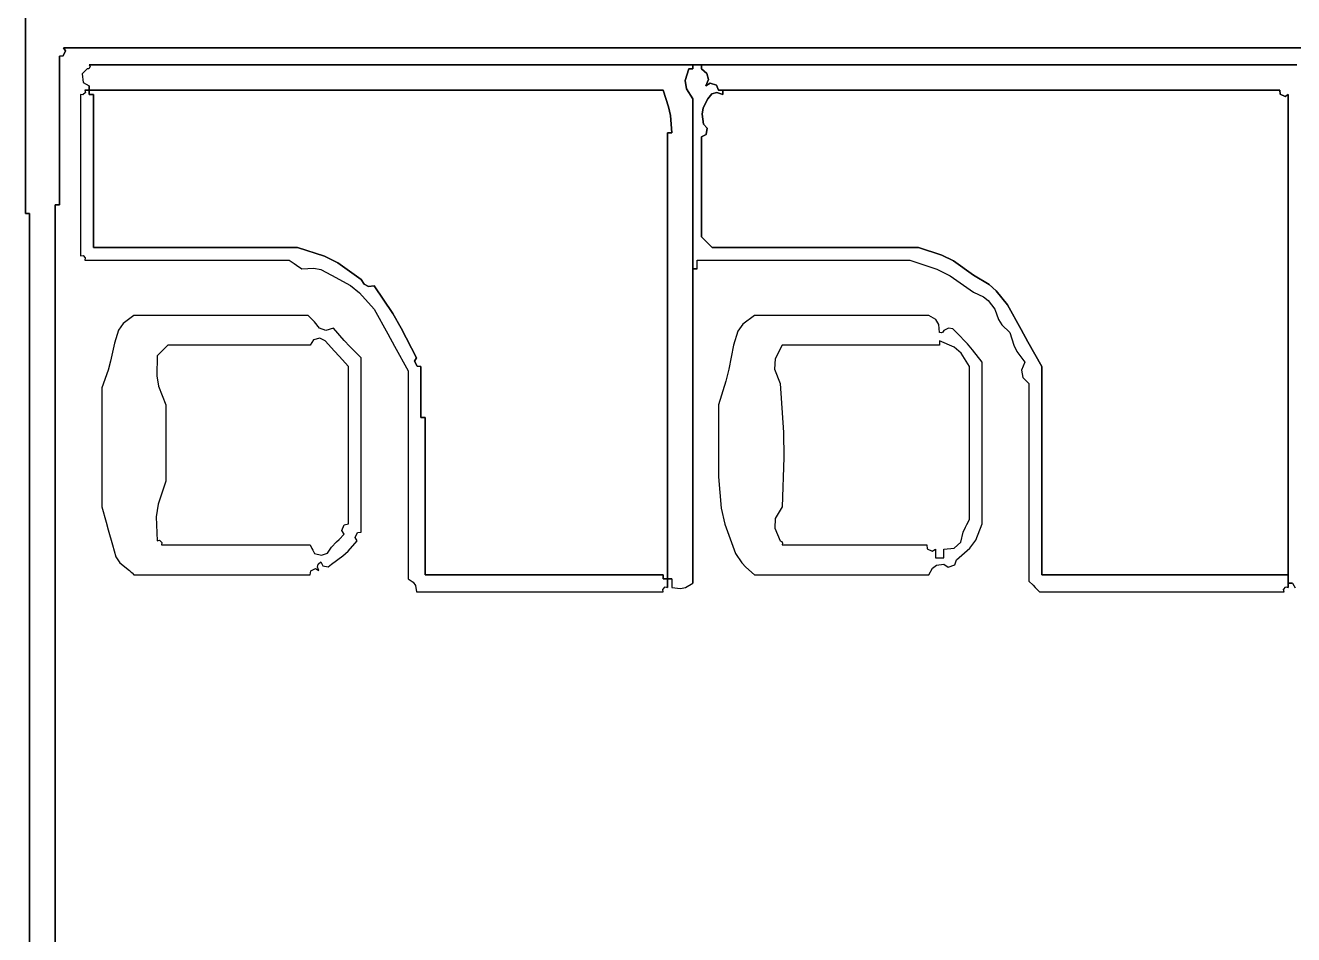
# Model space of a CAD drawing. Extents: x 0 to 5.85, y 0 to 5.4.
# Drawn here: x 1.954 to 2.948, y 2.962 to 3.675 of the extents above; entities that cross this region are included whole.
import ezdxf

# ---------------------------------------------------------------- set-up
doc = ezdxf.new("R2010")
doc.units = 0
doc.header["$LTSCALE"] = 0.40404
doc.layers.get('0').update_dxf_attribs({"linetype": 'CONTINUOUS'})

msp = doc.modelspace()

# ---------------------------------------------------------------- linework, layer by layer
for p, q in [((1.953834, 3.52757), (1.953834, 4.01036)), ((1.953834, 4.01036), (1.953834, 3.52757)), ((1.983472, 3.651254), (1.980507, 3.650935)), ((1.980507, 3.650935), (1.983472, 3.651254)), ((1.980507, 3.650935), (1.980507, 3.604256)), ((1.980507, 3.604256), (1.980507, 3.650935)), ((1.985365, 3.65504), (1.983472, 3.651254)), ((1.983472, 3.651254), (1.985365, 3.65504)), ((2.872069, 3.657603), (1.983841, 3.657603)), ((1.983841, 3.657603), (1.985365, 3.65504)), ((1.985365, 3.65504), (1.983841, 3.657603)), ((1.983841, 3.657603), (2.872069, 3.657603)), ((3.316182, 3.657603), (2.872069, 3.657603)), ((2.872069, 3.657603), (3.316182, 3.657603)), ((2.002179, 3.640932), (1.998322, 3.637187)), ((2.003662, 3.641092), (2.002179, 3.640932)), ((2.004608, 3.642985), (2.003662, 3.641092)), ((2.477301, 3.644266), (2.003846, 3.644266)), ((2.003846, 3.644266), (2.477301, 3.644266)), ((2.477301, 3.644266), (2.003846, 3.644266)), ((2.003846, 3.644266), (2.004608, 3.642985)), ((2.471197, 3.631918), (2.473967, 3.640932)), ((2.473967, 3.640932), (2.471197, 3.631918)), ((2.473967, 3.640932), (2.4753, 3.640932)), ((2.4753, 3.640932), (2.473967, 3.640932)), ((2.4753, 3.640932), (2.475967, 3.640932)), ((2.475967, 3.640932), (2.4753, 3.640932)), ((2.475967, 3.640932), (2.477301, 3.640932)), ((2.477301, 3.640932), (2.475967, 3.640932)), ((2.477301, 3.640932), (2.477301, 3.644266)), ((2.477301, 3.644266), (2.477301, 3.640932)), ((2.477301, 3.640932), (2.477301, 3.644266)), ((2.483969, 3.644266), (2.477301, 3.644266)), ((2.477301, 3.644266), (2.483969, 3.644266)), ((2.483969, 3.644266), (2.477301, 3.644266)), ((2.477301, 3.644266), (2.477301, 3.640932)), ((2.477301, 3.640932), (2.477301, 3.644266)), ((2.477301, 3.644266), (2.477301, 3.640932)), ((2.483969, 3.640932), (2.483969, 3.644266)), ((2.483969, 3.644266), (2.483969, 3.640932)), ((2.483969, 3.640932), (2.483969, 3.644266)), ((2.950755, 3.644266), (2.483969, 3.644266)), ((2.483969, 3.644266), (2.950755, 3.644266)), ((2.950755, 3.644266), (2.483969, 3.644266)), ((2.483969, 3.644266), (2.483969, 3.640932)), ((2.483969, 3.640932), (2.483969, 3.644266)), ((2.483969, 3.644266), (2.483969, 3.640932)), ((2.488208, 3.63743), (2.483969, 3.640932)), ((2.483969, 3.640932), (2.488208, 3.63743)), ((1.998322, 3.637187), (1.999186, 3.630276)), ((1.999186, 3.630276), (2.003846, 3.627595)), ((2.472118, 3.625471), (2.471197, 3.631918)), ((2.471197, 3.631918), (2.472118, 3.625471)), ((2.487303, 3.627595), (2.489396, 3.632681)), ((2.489396, 3.632681), (2.487303, 3.627595)), ((2.490835, 3.6299), (2.487303, 3.627595)), ((2.487303, 3.627595), (2.490835, 3.6299)), ((2.489396, 3.632681), (2.488208, 3.63743)), ((2.488208, 3.63743), (2.489396, 3.632681)), ((2.495864, 3.628224), (2.490835, 3.6299)), ((2.490835, 3.6299), (2.495864, 3.628224)), ((1.999021, 3.620525), (1.997178, 3.620927)), ((1.997178, 3.620927), (1.997178, 3.570247)), ((2.000914, 3.622418), (1.999021, 3.620525)), ((2.003846, 3.624261), (2.000512, 3.624261)), ((2.000512, 3.624261), (2.003846, 3.624261)), ((2.003846, 3.624261), (2.000512, 3.624261)), ((2.000512, 3.624261), (2.000914, 3.622418)), ((2.003846, 3.627595), (2.003846, 3.624261)), ((2.003846, 3.624261), (2.003846, 3.627595)), ((2.003846, 3.627595), (2.003846, 3.624261)), ((2.003846, 3.620927), (2.003846, 3.624261)), ((2.003846, 3.624261), (2.003846, 3.620927)), ((2.003846, 3.620927), (2.003846, 3.624261)), ((2.003846, 3.624261), (2.453962, 3.624261)), ((2.453962, 3.624261), (2.003846, 3.624261)), ((2.003846, 3.624261), (2.453962, 3.624261)), ((2.453962, 3.624261), (2.003846, 3.624261)), ((2.003846, 3.624261), (2.453962, 3.624261)), ((2.453962, 3.624261), (2.003846, 3.624261)), ((2.003846, 3.624261), (2.003846, 3.620927)), ((2.003846, 3.620927), (2.003846, 3.624261)), ((2.003846, 3.624261), (2.003846, 3.620927)), ((2.00518, 3.620927), (2.003846, 3.620927)), ((2.003846, 3.620927), (2.00518, 3.620927)), ((2.005847, 3.620927), (2.00518, 3.620927)), ((2.00518, 3.620927), (2.005847, 3.620927)), ((2.007181, 3.620927), (2.005847, 3.620927)), ((2.005847, 3.620927), (2.007181, 3.620927)), ((2.007181, 3.572915), (2.007181, 3.620927)), ((2.007181, 3.620927), (2.007181, 3.572915)), ((2.453962, 3.624261), (2.458186, 3.611333)), ((2.458186, 3.611333), (2.453962, 3.624261)), ((2.477301, 3.617593), (2.472118, 3.625471)), ((2.472118, 3.625471), (2.477301, 3.617593)), ((2.488971, 3.617593), (2.492012, 3.621377)), ((2.492012, 3.621377), (2.488971, 3.617593)), ((2.492012, 3.621377), (2.496059, 3.622533)), ((2.496059, 3.622533), (2.492012, 3.621377)), ((2.497306, 3.624261), (2.495864, 3.628224)), ((2.495864, 3.628224), (2.497306, 3.624261)), ((2.496059, 3.622533), (2.50064, 3.620927)), ((2.50064, 3.620927), (2.496059, 3.622533)), ((2.50064, 3.624261), (2.497306, 3.624261)), ((2.497306, 3.624261), (2.50064, 3.624261)), ((2.50064, 3.624261), (2.497306, 3.624261)), ((2.497306, 3.624261), (2.937419, 3.624261)), ((2.937419, 3.624261), (2.497306, 3.624261)), ((2.497306, 3.624261), (2.937419, 3.624261)), ((2.50064, 3.620927), (2.50064, 3.624261)), ((2.50064, 3.624261), (2.50064, 3.620927)), ((2.50064, 3.620927), (2.50064, 3.624261)), ((2.937419, 3.624261), (2.50064, 3.624261)), ((2.50064, 3.624261), (2.937419, 3.624261)), ((2.937419, 3.624261), (2.50064, 3.624261)), ((2.50064, 3.624261), (2.50064, 3.620927)), ((2.50064, 3.620927), (2.50064, 3.624261)), ((2.50064, 3.624261), (2.50064, 3.620927)), ((2.937419, 3.624261), (2.937738, 3.621296)), ((2.937738, 3.621296), (2.937419, 3.624261)), ((2.937738, 3.621296), (2.941524, 3.619403)), ((2.941524, 3.619403), (2.937738, 3.621296)), ((2.941524, 3.619403), (2.944087, 3.620927)), ((2.944087, 3.620927), (2.941524, 3.619403)), ((2.944087, 3.620927), (2.944087, 3.237495)), ((2.944087, 3.237495), (2.944087, 3.620927)), ((2.944087, 3.620927), (2.944087, 3.237495)), ((2.944087, 3.244164), (2.944087, 3.620927)), ((2.944087, 3.620927), (2.944087, 3.244164)), ((2.944087, 3.244164), (2.944087, 3.620927)), ((2.458186, 3.611333), (2.459557, 3.604478)), ((2.459557, 3.604478), (2.458186, 3.611333)), ((2.477301, 3.237495), (2.477301, 3.617593)), ((2.477301, 3.617593), (2.477301, 3.237495)), ((2.477301, 3.237495), (2.477301, 3.617593)), ((2.477301, 3.617593), (2.477301, 3.484225)), ((2.477301, 3.484225), (2.477301, 3.617593)), ((2.477301, 3.617593), (2.477301, 3.484225)), ((2.484372, 3.605601), (2.485176, 3.610423)), ((2.485176, 3.610423), (2.484372, 3.605601)), ((2.485176, 3.610423), (2.488971, 3.617593)), ((2.488971, 3.617593), (2.485176, 3.610423)), ((1.980507, 3.604256), (1.980507, 3.580917)), ((1.980507, 3.580917), (1.980507, 3.604256)), ((2.459557, 3.604478), (2.46063, 3.590919)), ((2.46063, 3.590919), (2.459557, 3.604478)), ((2.485636, 3.597588), (2.484372, 3.605601)), ((2.484372, 3.605601), (2.485636, 3.597588)), ((2.458629, 3.590919), (2.457296, 3.590919)), ((2.457296, 3.590919), (2.457296, 3.24083)), ((2.457296, 3.24083), (2.457296, 3.590919)), ((2.457296, 3.590919), (2.457296, 3.24083)), ((2.457296, 3.24083), (2.457296, 3.590919)), ((2.457296, 3.590919), (2.457296, 3.24083)), ((2.457296, 3.24083), (2.457296, 3.590919)), ((2.457296, 3.590919), (2.458629, 3.590919)), ((2.459296, 3.590919), (2.458629, 3.590919)), ((2.458629, 3.590919), (2.459296, 3.590919)), ((2.46063, 3.590919), (2.459296, 3.590919)), ((2.459296, 3.590919), (2.46063, 3.590919)), ((2.488399, 3.594618), (2.485636, 3.597588)), ((2.485636, 3.597588), (2.488399, 3.594618)), ((2.487546, 3.589498), (2.488399, 3.594618)), ((2.488399, 3.594618), (2.487546, 3.589498)), ((1.980507, 3.580917), (1.980507, 3.534238)), ((1.980507, 3.534238), (1.980507, 3.580917)), ((2.483969, 3.587585), (2.487546, 3.589498)), ((2.487546, 3.589498), (2.483969, 3.587585)), ((2.483969, 3.556244), (2.483969, 3.587585)), ((2.483969, 3.587585), (2.483969, 3.556244)), ((1.997178, 3.570247), (1.997178, 3.544907)), ((2.007181, 3.548909), (2.007181, 3.572915)), ((2.007181, 3.572915), (2.007181, 3.548909)), ((2.483969, 3.540573), (2.483969, 3.556244)), ((2.483969, 3.556244), (2.483969, 3.540573)), ((1.997178, 3.544907), (1.997178, 3.494228)), ((2.007181, 3.500896), (2.007181, 3.548909)), ((2.007181, 3.548909), (2.007181, 3.500896)), ((2.483969, 3.509232), (2.483969, 3.540573)), ((2.483969, 3.540573), (2.483969, 3.509232)), ((1.978506, 3.534238), (1.977173, 3.534238)), ((1.977173, 3.534238), (1.977173, 2.976095)), ((1.977173, 2.976095), (1.977173, 3.534238)), ((1.977173, 3.534238), (1.978506, 3.534238)), ((1.979173, 3.534238), (1.978506, 3.534238)), ((1.978506, 3.534238), (1.979173, 3.534238)), ((1.980507, 3.534238), (1.979173, 3.534238)), ((1.979173, 3.534238), (1.980507, 3.534238)), ((1.955167, 3.52757), (1.953834, 3.52757)), ((1.953834, 3.52757), (1.955167, 3.52757)), ((1.955834, 3.52757), (1.955167, 3.52757)), ((1.955167, 3.52757), (1.955834, 3.52757)), ((1.957168, 3.52757), (1.955834, 3.52757)), ((1.955834, 3.52757), (1.957168, 3.52757)), ((1.957168, 3.252833), (1.957168, 3.52757)), ((1.957168, 3.52757), (1.957168, 3.252833)), ((2.071197, 3.500896), (2.007181, 3.500896)), ((2.007181, 3.500896), (2.071197, 3.500896)), ((2.103205, 3.500896), (2.071197, 3.500896)), ((2.071197, 3.500896), (2.103205, 3.500896)), ((2.167221, 3.500896), (2.103205, 3.500896)), ((2.103205, 3.500896), (2.167221, 3.500896)), ((2.188497, 3.493995), (2.167221, 3.500896)), ((2.167221, 3.500896), (2.188497, 3.493995)), ((2.487303, 3.505898), (2.483969, 3.509232)), ((2.483969, 3.509232), (2.487303, 3.505898)), ((2.488971, 3.50423), (2.487303, 3.505898)), ((2.487303, 3.505898), (2.488971, 3.50423)), ((2.492305, 3.500896), (2.488971, 3.50423)), ((2.488971, 3.50423), (2.492305, 3.500896)), ((2.556988, 3.500896), (2.492305, 3.500896)), ((2.492305, 3.500896), (2.556988, 3.500896)), ((2.58933, 3.500896), (2.556988, 3.500896)), ((2.556988, 3.500896), (2.58933, 3.500896)), ((2.654013, 3.500896), (2.58933, 3.500896)), ((2.58933, 3.500896), (2.654013, 3.500896)), ((2.672444, 3.494893), (2.654013, 3.500896)), ((2.654013, 3.500896), (2.672444, 3.494893)), ((1.997178, 3.494228), (1.999037, 3.494544)), ((1.999037, 3.494544), (2.000828, 3.492753)), ((2.000828, 3.492753), (2.000512, 3.490894)), ((2.000512, 3.490894), (2.064529, 3.490894)), ((2.064529, 3.490894), (2.096537, 3.490894)), ((2.096537, 3.490894), (2.160553, 3.490894)), ((2.160553, 3.490894), (2.164554, 3.488226)), ((2.198948, 3.488769), (2.188497, 3.493995)), ((2.188497, 3.493995), (2.198948, 3.488769)), ((2.480635, 3.488226), (2.480635, 3.490894)), ((2.480635, 3.490894), (2.547319, 3.490894)), ((2.547319, 3.490894), (2.580661, 3.490894)), ((2.580661, 3.490894), (2.647344, 3.490894)), ((2.647344, 3.490894), (2.668619, 3.483992)), ((2.681496, 3.490367), (2.672444, 3.494893)), ((2.672444, 3.494893), (2.681496, 3.490367)), ((2.164554, 3.488226), (2.166555, 3.486893)), ((2.166555, 3.486893), (2.170556, 3.484225)), ((2.170556, 3.484225), (2.180093, 3.484671)), ((2.180093, 3.484671), (2.185378, 3.483539)), ((2.185378, 3.483539), (2.193895, 3.479224)), ((2.217234, 3.47589), (2.198948, 3.488769)), ((2.198948, 3.488769), (2.217234, 3.47589)), ((2.477301, 3.484225), (2.480635, 3.484225)), ((2.480635, 3.484225), (2.477301, 3.484225)), ((2.477301, 3.484225), (2.480635, 3.484225)), ((2.480635, 3.486893), (2.480635, 3.488226)), ((2.480635, 3.484225), (2.480635, 3.486893)), ((2.668619, 3.483992), (2.679071, 3.478767)), ((2.697357, 3.479224), (2.681496, 3.490367)), ((2.681496, 3.490367), (2.697357, 3.479224)), ((2.193895, 3.479224), (2.208825, 3.47093)), ((2.208825, 3.47093), (2.215868, 3.465296)), ((2.219407, 3.47198), (2.217234, 3.47589)), ((2.217234, 3.47589), (2.219407, 3.47198)), ((2.222805, 3.47028), (2.219407, 3.47198)), ((2.219407, 3.47198), (2.222805, 3.47028)), ((2.227237, 3.470889), (2.222805, 3.47028)), ((2.222805, 3.47028), (2.227237, 3.470889)), ((2.241878, 3.449036), (2.227237, 3.470889)), ((2.227237, 3.470889), (2.241878, 3.449036)), ((2.679071, 3.478767), (2.697357, 3.465887)), ((2.709401, 3.471745), (2.697357, 3.479224)), ((2.697357, 3.479224), (2.709401, 3.471745)), ((2.715019, 3.466829), (2.709401, 3.471745)), ((2.709401, 3.471745), (2.715019, 3.466829)), ((2.215868, 3.465296), (2.227237, 3.452551)), ((2.697357, 3.465887), (2.705041, 3.462161)), ((2.705041, 3.462161), (2.708706, 3.459229)), ((2.724031, 3.455885), (2.715019, 3.466829)), ((2.715019, 3.466829), (2.724031, 3.455885)), ((2.227237, 3.452551), (2.237941, 3.433231)), ((2.708706, 3.459229), (2.714028, 3.452551)), ((2.714028, 3.452551), (2.716826, 3.444318)), ((2.734583, 3.436482), (2.724031, 3.455885)), ((2.724031, 3.455885), (2.734583, 3.436482)), ((2.030482, 3.441141), (2.026902, 3.43597)), ((2.038855, 3.447549), (2.030482, 3.441141)), ((2.093536, 3.447549), (2.038855, 3.447549)), ((2.120876, 3.447549), (2.093536, 3.447549)), ((2.175557, 3.447549), (2.120876, 3.447549)), ((2.177557, 3.445549), (2.175557, 3.447549)), ((2.178558, 3.444548), (2.177557, 3.445549)), ((2.180558, 3.442548), (2.178558, 3.444548)), ((2.184382, 3.437508), (2.180558, 3.442548)), ((2.248592, 3.437622), (2.241878, 3.449036)), ((2.241878, 3.449036), (2.248592, 3.437622)), ((2.525647, 3.447549), (2.516461, 3.440675)), ((2.580327, 3.447549), (2.525647, 3.447549)), ((2.607668, 3.447549), (2.580327, 3.447549)), ((2.662348, 3.447549), (2.607668, 3.447549)), ((2.667732, 3.444295), (2.662348, 3.447549)), ((2.670118, 3.440478), (2.667732, 3.444295)), ((2.716826, 3.444318), (2.719425, 3.440233)), ((2.026902, 3.43597), (2.023851, 3.425877)), ((2.189479, 3.435809), (2.184382, 3.437508)), ((2.195562, 3.437547), (2.189479, 3.435809)), ((2.203924, 3.427935), (2.195562, 3.437547)), ((2.237941, 3.433231), (2.243275, 3.423562)), ((2.260579, 3.414207), (2.248592, 3.437622)), ((2.248592, 3.437622), (2.260579, 3.414207)), ((2.512499, 3.435128), (2.508976, 3.42421)), ((2.516461, 3.440675), (2.512499, 3.435128)), ((2.670684, 3.434212), (2.670118, 3.440478)), ((2.672161, 3.43401), (2.670684, 3.434212)), ((2.673294, 3.434576), (2.672161, 3.43401)), ((2.674018, 3.43588), (2.673294, 3.434576)), ((2.677668, 3.437648), (2.674018, 3.43588)), ((2.681141, 3.437069), (2.677668, 3.437648)), ((2.68402, 3.434212), (2.681141, 3.437069)), ((2.692558, 3.425364), (2.68402, 3.434212)), ((2.719425, 3.440233), (2.725698, 3.434212)), ((2.725698, 3.434212), (2.728747, 3.42423)), ((2.739918, 3.426812), (2.734583, 3.436482)), ((2.734583, 3.436482), (2.739918, 3.426812)), ((2.023851, 3.425877), (2.020668, 3.411665)), ((2.062195, 3.420876), (2.060527, 3.419209)), ((2.065529, 3.42421), (2.062195, 3.420876)), ((2.110207, 3.42421), (2.065529, 3.42421)), ((2.132546, 3.42421), (2.110207, 3.42421)), ((2.177224, 3.42421), (2.132546, 3.42421)), ((2.179671, 3.428403), (2.177224, 3.42421)), ((2.184601, 3.429811), (2.179671, 3.428403)), ((2.188894, 3.427544), (2.184601, 3.429811)), ((2.196266, 3.419576), (2.188894, 3.427544)), ((2.208267, 3.423257), (2.203924, 3.427935)), ((2.217234, 3.414207), (2.208267, 3.423257)), ((2.243275, 3.423562), (2.25391, 3.404205)), ((2.508976, 3.42421), (2.505461, 3.405287)), ((2.547319, 3.42421), (2.541617, 3.413627)), ((2.596665, 3.42421), (2.547319, 3.42421)), ((2.621338, 3.42421), (2.596665, 3.42421)), ((2.670684, 3.42421), (2.621338, 3.42421)), ((2.681984, 3.422698), (2.670684, 3.427544)), ((2.670684, 3.427544), (2.670684, 3.42621)), ((2.670684, 3.42621), (2.670684, 3.425544)), ((2.670684, 3.425544), (2.670684, 3.42421)), ((2.687505, 3.417965), (2.681984, 3.422698)), ((2.696587, 3.420664), (2.692558, 3.425364)), ((2.728747, 3.42423), (2.731211, 3.419302)), ((2.750704, 3.407539), (2.739918, 3.426812)), ((2.739918, 3.426812), (2.750704, 3.407539)), ((2.020668, 3.411665), (2.018654, 3.404617)), ((2.057193, 3.415874), (2.056822, 3.400311)), ((2.060527, 3.419209), (2.057193, 3.415874)), ((2.199933, 3.415575), (2.196266, 3.419576)), ((2.207232, 3.407539), (2.199933, 3.415575)), ((2.217234, 3.359527), (2.217234, 3.414207)), ((2.259055, 3.411644), (2.260579, 3.414207)), ((2.260579, 3.414207), (2.259055, 3.411644)), ((2.260948, 3.407858), (2.259055, 3.411644)), ((2.259055, 3.411644), (2.260948, 3.407858)), ((2.541617, 3.413627), (2.541157, 3.405352)), ((2.694023, 3.407539), (2.687505, 3.417965)), ((2.704026, 3.410873), (2.696587, 3.420664)), ((2.704026, 3.360194), (2.704026, 3.410873)), ((2.731211, 3.419302), (2.737367, 3.410873)), ((2.737367, 3.410873), (2.734751, 3.404596)), ((2.018654, 3.404617), (2.013849, 3.390868)), ((2.207232, 3.358193), (2.207232, 3.407539)), ((2.25391, 3.404205), (2.25391, 3.338855)), ((2.263913, 3.407539), (2.260948, 3.407858)), ((2.260948, 3.407858), (2.263913, 3.407539)), ((2.263913, 3.391535), (2.263913, 3.407539)), ((2.263913, 3.407539), (2.263913, 3.391535)), ((2.505461, 3.405287), (2.50311, 3.395881)), ((2.541157, 3.405352), (2.545652, 3.394202)), ((2.694023, 3.359527), (2.694023, 3.407539)), ((2.734751, 3.404596), (2.735872, 3.39899)), ((2.750704, 3.342189), (2.750704, 3.407539)), ((2.750704, 3.407539), (2.750704, 3.342189)), ((2.056822, 3.400311), (2.058258, 3.392055)), ((2.058258, 3.392055), (2.063862, 3.377531)), ((2.263913, 3.383533), (2.263913, 3.391535)), ((2.263913, 3.391535), (2.263913, 3.383533)), ((2.50311, 3.395881), (2.497306, 3.377531)), ((2.545652, 3.394202), (2.548144, 3.3556)), ((2.735872, 3.39899), (2.740702, 3.394202)), ((2.740702, 3.394202), (2.740702, 3.332186)), ((2.013849, 3.390868), (2.013849, 3.353525)), ((2.263913, 3.367529), (2.263913, 3.383533)), ((2.263913, 3.383533), (2.263913, 3.367529)), ((2.063862, 3.377531), (2.063862, 3.353525)), ((2.497306, 3.377531), (2.497306, 3.354859)), ((2.265247, 3.367529), (2.263913, 3.367529)), ((2.263913, 3.367529), (2.265247, 3.367529)), ((2.265913, 3.367529), (2.265247, 3.367529)), ((2.265247, 3.367529), (2.265913, 3.367529)), ((2.267247, 3.367529), (2.265913, 3.367529)), ((2.265913, 3.367529), (2.267247, 3.367529)), ((2.267247, 3.318183), (2.267247, 3.367529)), ((2.267247, 3.367529), (2.267247, 3.318183)), ((2.013849, 3.353525), (2.013849, 3.334854)), ((2.063862, 3.353525), (2.063862, 3.341522)), ((2.207232, 3.33352), (2.207232, 3.358193)), ((2.217234, 3.332186), (2.217234, 3.359527)), ((2.497306, 3.354859), (2.497306, 3.343523)), ((2.548144, 3.3556), (2.548479, 3.336176)), ((2.694023, 3.335521), (2.694023, 3.359527)), ((2.704026, 3.334854), (2.704026, 3.360194)), ((2.063862, 3.341522), (2.063862, 3.317516)), ((2.497306, 3.343523), (2.497306, 3.32085)), ((2.750704, 3.309514), (2.750704, 3.342189)), ((2.750704, 3.342189), (2.750704, 3.309514)), ((2.013849, 3.334854), (2.013849, 3.297511)), ((2.207232, 3.284174), (2.207232, 3.33352)), ((2.217234, 3.277506), (2.217234, 3.332186)), ((2.25391, 3.338855), (2.25391, 3.30618)), ((2.548479, 3.336176), (2.547319, 3.297511)), ((2.694023, 3.287508), (2.694023, 3.335521)), ((2.704026, 3.284174), (2.704026, 3.334854)), ((2.740702, 3.332186), (2.740702, 3.301178)), ((2.063862, 3.317516), (2.057895, 3.299624)), ((2.267247, 3.29351), (2.267247, 3.318183)), ((2.267247, 3.318183), (2.267247, 3.29351)), ((2.497306, 3.32085), (2.499383, 3.296346)), ((2.25391, 3.30618), (2.25391, 3.24083)), ((2.750704, 3.244164), (2.750704, 3.309514)), ((2.750704, 3.309514), (2.750704, 3.244164)), ((2.013849, 3.297511), (2.017114, 3.285489)), ((2.057895, 3.299624), (2.056475, 3.289685)), ((2.267247, 3.244164), (2.267247, 3.29351)), ((2.267247, 3.29351), (2.267247, 3.244164)), ((2.499383, 3.296346), (2.502146, 3.283912)), ((2.547319, 3.297511), (2.541859, 3.28832)), ((2.740702, 3.301178), (2.740702, 3.239163)), ((2.017114, 3.285489), (2.018781, 3.279487)), ((2.056475, 3.289685), (2.057193, 3.270837)), ((2.201977, 3.278873), (2.203748, 3.283301)), ((2.203748, 3.283301), (2.207232, 3.284174)), ((2.502146, 3.283912), (2.510643, 3.260835)), ((2.541859, 3.28832), (2.541378, 3.280636)), ((2.691022, 3.281507), (2.692022, 3.283507)), ((2.692022, 3.283507), (2.694023, 3.287508)), ((2.698958, 3.271256), (2.704026, 3.284174)), ((2.018781, 3.279487), (2.022184, 3.267503)), ((2.197896, 3.269837), (2.199897, 3.271838)), ((2.199897, 3.271838), (2.203898, 3.275839)), ((2.203898, 3.275839), (2.201977, 3.278873)), ((2.212376, 3.273401), (2.214269, 3.277187)), ((2.2139, 3.270837), (2.212376, 3.273401)), ((2.214269, 3.277187), (2.217234, 3.277506)), ((2.541378, 3.280636), (2.545652, 3.270837)), ((2.687202, 3.269685), (2.689022, 3.277506)), ((2.689022, 3.277506), (2.691022, 3.281507)), ((2.022184, 3.267503), (2.024876, 3.25827)), ((2.057193, 3.270837), (2.059053, 3.271153)), ((2.059053, 3.271153), (2.060843, 3.269363)), ((2.060843, 3.269363), (2.060527, 3.267503)), ((2.060527, 3.267503), (2.107206, 3.267503)), ((2.107206, 3.267503), (2.130545, 3.267503)), ((2.130545, 3.267503), (2.177224, 3.267503)), ((2.177224, 3.267503), (2.178558, 3.264836)), ((2.178558, 3.264836), (2.179225, 3.263502)), ((2.179225, 3.263502), (2.180558, 3.260835)), ((2.190647, 3.261155), (2.193895, 3.265836)), ((2.193895, 3.265836), (2.197896, 3.269837)), ((2.20271, 3.258835), (2.206824, 3.262606)), ((2.206824, 3.262606), (2.2139, 3.270837)), ((2.545652, 3.270837), (2.546955, 3.270113)), ((2.546955, 3.270113), (2.547521, 3.26898)), ((2.547521, 3.26898), (2.547319, 3.267503)), ((2.547319, 3.267503), (2.592664, 3.267503)), ((2.592664, 3.267503), (2.615336, 3.267503)), ((2.615336, 3.267503), (2.660681, 3.267503)), ((2.660681, 3.267503), (2.661, 3.264538)), ((2.661, 3.264538), (2.664786, 3.262645)), ((2.664786, 3.262645), (2.66735, 3.264169)), ((2.66735, 3.264169), (2.66735, 3.261502)), ((2.674018, 3.264169), (2.681998, 3.265059)), ((2.674018, 3.261502), (2.674018, 3.264169)), ((2.681998, 3.265059), (2.687202, 3.269685)), ((2.68402, 3.255833), (2.694495, 3.264934)), ((2.694495, 3.264934), (2.698958, 3.271256)), ((1.957168, 3.115464), (1.957168, 3.252833)), ((1.957168, 3.252833), (1.957168, 3.115464)), ((2.024876, 3.25827), (2.028033, 3.253533)), ((2.028033, 3.253533), (2.035521, 3.247498)), ((2.180558, 3.260835), (2.186083, 3.259443)), ((2.182846, 3.250041), (2.18344, 3.252415)), ((2.18344, 3.252415), (2.18556, 3.254166)), ((2.18556, 3.254166), (2.18711, 3.25114)), ((2.186083, 3.259443), (2.190647, 3.261155)), ((2.1913, 3.250302), (2.193895, 3.252499)), ((2.193895, 3.252499), (2.20271, 3.258835)), ((2.510643, 3.260835), (2.515698, 3.253423)), ((2.515698, 3.253423), (2.518807, 3.249969)), ((2.66735, 3.261502), (2.66735, 3.260168)), ((2.66735, 3.260168), (2.66735, 3.257501)), ((2.66735, 3.257501), (2.670017, 3.257501)), ((2.668353, 3.251596), (2.674018, 3.252499)), ((2.670017, 3.257501), (2.671351, 3.257501)), ((2.671351, 3.257501), (2.674018, 3.257501)), ((2.674018, 3.260168), (2.674018, 3.261502)), ((2.674018, 3.257501), (2.674018, 3.260168)), ((2.674018, 3.252499), (2.677463, 3.250067)), ((2.677463, 3.250067), (2.682723, 3.25182)), ((2.682723, 3.25182), (2.68402, 3.255833)), ((2.035521, 3.247498), (2.036855, 3.246164)), ((2.036855, 3.246164), (2.037522, 3.245498)), ((2.037522, 3.245498), (2.038855, 3.244164)), ((2.038855, 3.244164), (2.094203, 3.244164)), ((2.094203, 3.244164), (2.121877, 3.244164)), ((2.121877, 3.244164), (2.177224, 3.244164)), ((2.177224, 3.244164), (2.177543, 3.247129)), ((2.177543, 3.247129), (2.181329, 3.249022)), ((2.181329, 3.249022), (2.183892, 3.247498)), ((2.183892, 3.247498), (2.182846, 3.250041)), ((2.18711, 3.25114), (2.1913, 3.250302)), ((2.341933, 3.244164), (2.267247, 3.244164)), ((2.267247, 3.244164), (2.341933, 3.244164)), ((2.379276, 3.244164), (2.341933, 3.244164)), ((2.341933, 3.244164), (2.379276, 3.244164)), ((2.453962, 3.244164), (2.379276, 3.244164)), ((2.379276, 3.244164), (2.453962, 3.244164)), ((2.453962, 3.24283), (2.453962, 3.244164)), ((2.453962, 3.244164), (2.453962, 3.24283)), ((2.453962, 3.242163), (2.453962, 3.24283)), ((2.453962, 3.24283), (2.453962, 3.242163)), ((2.453962, 3.24083), (2.453962, 3.242163)), ((2.453962, 3.242163), (2.453962, 3.24083)), ((2.518807, 3.249969), (2.525647, 3.244164)), ((2.525647, 3.244164), (2.580327, 3.244164)), ((2.580327, 3.244164), (2.607668, 3.244164)), ((2.607668, 3.244164), (2.662348, 3.244164)), ((2.662348, 3.244164), (2.66504, 3.24923)), ((2.66504, 3.24923), (2.668353, 3.251596)), ((2.944087, 3.244164), (2.750704, 3.244164)), ((2.750704, 3.244164), (2.944087, 3.244164)), ((2.944087, 3.244164), (2.750704, 3.244164)), ((2.750704, 3.244164), (2.944087, 3.244164)), ((2.944087, 3.244164), (2.750704, 3.244164)), ((2.750704, 3.244164), (2.944087, 3.244164)), ((2.944087, 3.234161), (2.944087, 3.244164)), ((2.944087, 3.244164), (2.944087, 3.234161)), ((2.944087, 3.234161), (2.944087, 3.244164)), ((2.25391, 3.24083), (2.258017, 3.238329)), ((2.258017, 3.238329), (2.25985, 3.23558)), ((2.25985, 3.23558), (2.260579, 3.230827)), ((2.45356, 3.23267), (2.455453, 3.234563)), ((2.453962, 3.230827), (2.45356, 3.23267)), ((2.457296, 3.24083), (2.453962, 3.24083)), ((2.453962, 3.24083), (2.457296, 3.24083)), ((2.457296, 3.24083), (2.453962, 3.24083)), ((2.453962, 3.24083), (2.457296, 3.24083)), ((2.457296, 3.24083), (2.453962, 3.24083)), ((2.453962, 3.24083), (2.457296, 3.24083)), ((2.455453, 3.234563), (2.457296, 3.234161)), ((2.457296, 3.234161), (2.457296, 3.24083)), ((2.457296, 3.24083), (2.457296, 3.234161)), ((2.457296, 3.234161), (2.457296, 3.24083)), ((2.457296, 3.24083), (2.46063, 3.24083)), ((2.46063, 3.24083), (2.457296, 3.24083)), ((2.457296, 3.24083), (2.46063, 3.24083)), ((2.46063, 3.24083), (2.46063, 3.238162)), ((2.46063, 3.238162), (2.46063, 3.236829)), ((2.46063, 3.236829), (2.46063, 3.234161)), ((2.46063, 3.234161), (2.467383, 3.233361)), ((2.467383, 3.233361), (2.471375, 3.234159)), ((2.471375, 3.234159), (2.477301, 3.237495)), ((2.740702, 3.239163), (2.744036, 3.235828)), ((2.744036, 3.235828), (2.745703, 3.234161)), ((2.745703, 3.234161), (2.749037, 3.230827)), ((2.940351, 3.23267), (2.942244, 3.234563)), ((2.940753, 3.230827), (2.940351, 3.23267)), ((2.942244, 3.234563), (2.944087, 3.234161)), ((2.944087, 3.237495), (2.947421, 3.237495)), ((2.947421, 3.237495), (2.944087, 3.237495)), ((2.944087, 3.237495), (2.947421, 3.237495)), ((2.947421, 3.237495), (2.949336, 3.23392)), ((2.260579, 3.230827), (2.337932, 3.230827)), ((2.337932, 3.230827), (2.376608, 3.230827)), ((2.376608, 3.230827), (2.453962, 3.230827)), ((2.749037, 3.230827), (2.825723, 3.230827)), ((2.825723, 3.230827), (2.864067, 3.230827)), ((2.864067, 3.230827), (2.940753, 3.230827)), ((1.957168, 2.840727), (1.957168, 3.115464)), ((1.957168, 3.115464), (1.957168, 2.840727)), ((1.977173, 2.976095), (1.977173, 2.697024)), ((1.977173, 2.697024), (1.977173, 2.976095))]:
    msp.add_line(p, q)

doc.saveas('drawing.dxf')
